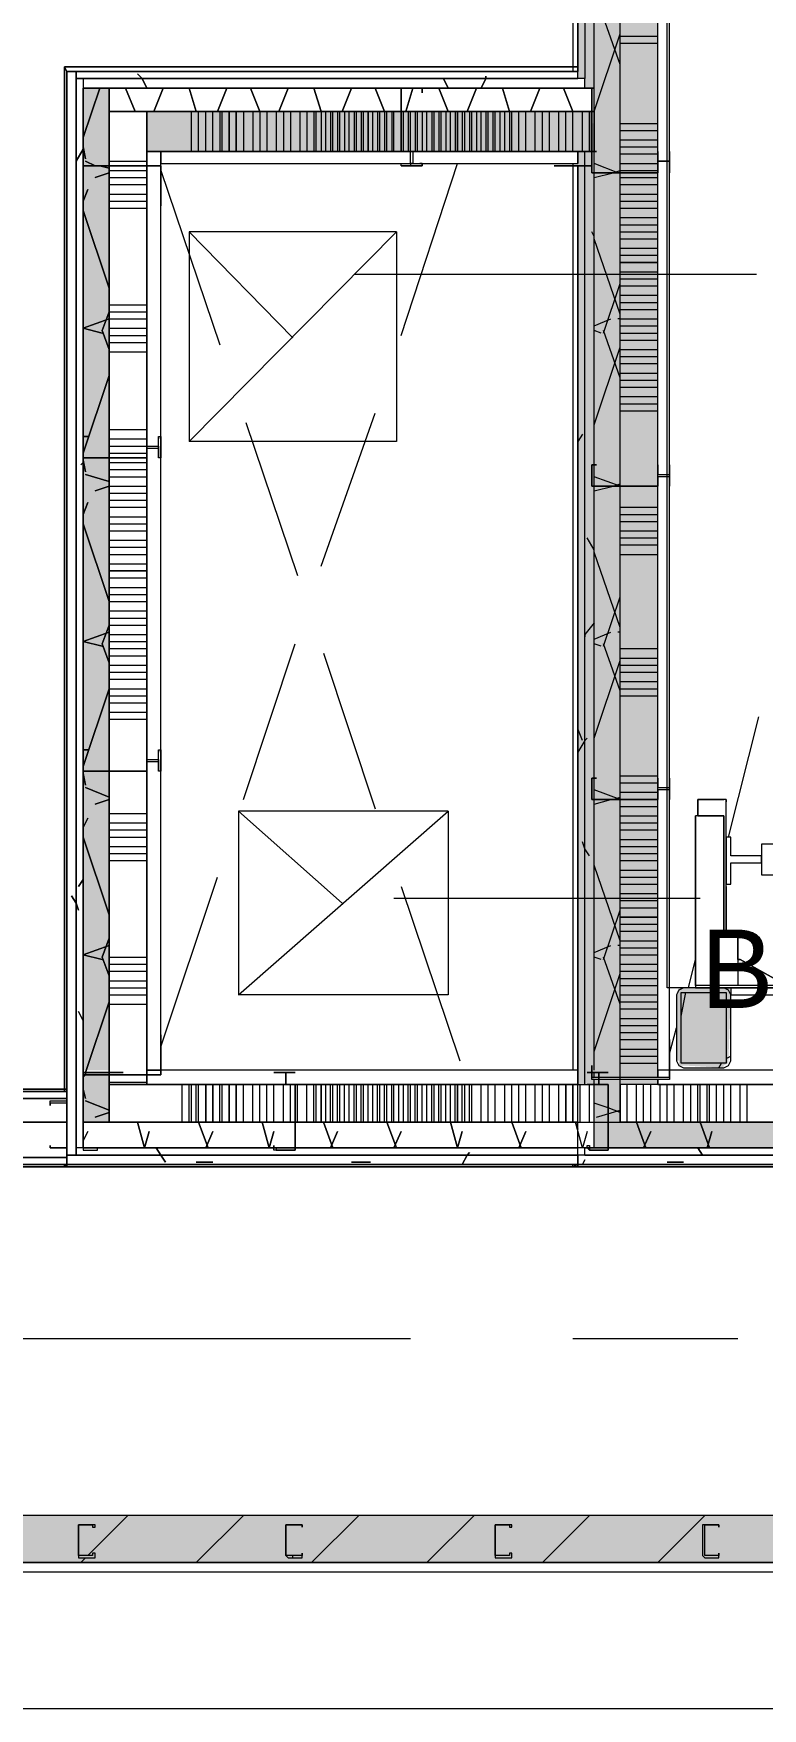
# Model space of a CAD drawing. Header units: metres. Extents: x 29 to 268, y -7 to 151.
# Drawn here: x 56.523 to 57.942, y 24.09 to 27.35 of the extents above; entities that cross this region are included whole.
import ezdxf

# ---------------------------------------------------------------- set-up
doc = ezdxf.new("R2010")
doc.units = ezdxf.units.M
doc.layers.add('HVAC - Ductos', color=5, linetype='Continuous', lineweight=50)
doc.layers.add('PDF2_Geometry', color=7, linetype='Continuous', true_color=0xaaaaaa)
doc.layers.add('PDF2_Solid Fills', color=7, linetype='Continuous', true_color=0xffffff)
doc.layers.add('PDF2_Text', color=7, linetype='Continuous')
doc.styles.add('PDF Helvetica', font='')
doc.styles.get('PDF Helvetica').set_extended_font_data('Helvetica')

msp = doc.modelspace()

# ---------------------------------------------------------------- hatches: boundary and pattern name
at = {"layer": 'PDF2_Solid Fills', "lineweight": 0, "transparency": 33554559}
h = msp.add_hatch(color=256, dxfattribs=at)
h.paths.add_polyline_path([(57.6646, 25.3186), (57.7379, 25.3186), (57.7379, 30.9883), (57.6646, 30.9883)])
h.paths.add_polyline_path([(57.7379, 25.3141), (57.6646, 25.3141), (57.6646, 25.3049), (57.7379, 25.3049)])
h = msp.add_hatch(color=256, dxfattribs=at)
h.paths.add_polyline_path([(57.6141, 29.5216), (57.6645, 29.5216), (57.6645, 30.915), (57.6141, 30.915)])
h.paths.add_polyline_path([(57.6645, 25.3141), (57.6141, 25.3141), (57.6141, 25.2316), (57.6645, 25.2316)])
h.paths.add_polyline_path([(57.6141, 25.3186), (57.6645, 25.3186), (57.6645, 28.9074), (57.6141, 28.9074)])
h.paths.add_polyline_path([(57.6141, 28.912), (57.6645, 28.912), (57.6645, 29.517), (57.6141, 29.517)])
h = msp.add_hatch(color=256, dxfattribs=at)
h.paths.add_polyline_path([(57.5821, 27.262), (57.5958, 27.262), (57.5958, 30.8462), (57.5821, 30.8462)])
h.paths.add_polyline_path([(57.5958, 27.12), (57.5821, 27.12), (57.5821, 25.3049), (57.5958, 25.3049)])
h = msp.add_hatch(color=256, dxfattribs=at)
h.paths.add_polyline_path([(57.6141, 27.2437), (57.6141, 30.8646), (57.5959, 30.8646), (57.5959, 27.2437)])
h.paths.add_polyline_path([(57.6095, 27.12), (57.5959, 27.12), (57.5959, 25.3049), (57.6141, 25.3049), (57.6141, 27.0787), (57.6095, 27.0787)])
h = msp.add_hatch(color=256, dxfattribs=at)
h.paths.add_polyline_path([(56.67, 25.3324), (56.67, 27.2437), (56.6196, 27.2437), (56.6196, 25.3324)])
h.paths.add_polyline_path([(56.67, 25.3278), (56.6196, 25.3278), (56.6196, 25.2316), (56.67, 25.2316)])
for points in [[(57.6095, 27.175), (57.6095, 27.1978), (56.7433, 27.1978), (56.7433, 27.12), (57.6141, 27.12), (57.6141, 27.175)], [(57.7746, 25.3508), (57.7791, 25.3508), (57.7791, 25.3416), (57.7883, 25.3416), (57.8663, 25.337), (57.8663, 25.3416), (57.8754, 25.3462), (57.88, 25.4864), (57.88, 25.4883), (57.8754, 25.4928), (57.7791, 25.4928), (57.7746, 25.4836)], [(56.3171, 24.4662), (56.3171, 24.3745), (59.7867, 24.3745), (59.7867, 24.4662)]]:
    msp.add_hatch(color=256, dxfattribs=at).paths.add_polyline_path(points)
h = msp.add_hatch(color=256, dxfattribs=at)
h.paths.add_polyline_path([(58.8609, 25.1812), (58.8609, 25.2316), (57.6141, 25.2316), (57.6141, 25.1812)])
h.paths.add_polyline_path([(58.8654, 25.1812), (60.1487, 25.1812), (60.1487, 25.2316), (58.8654, 25.2316)])
h = msp.add_hatch(color=256, dxfattribs=at)
h.paths.add_polyline_path([(58.8609, 25.1812), (58.8609, 25.2316), (57.6141, 25.2316), (57.6141, 25.1812)])
h.paths.add_polyline_path([(58.8654, 25.1812), (60.1487, 25.1812), (60.1487, 25.2316), (58.8654, 25.2316)])

# ---------------------------------------------------------------- linework, layer by layer
at = {"layer": 'HVAC - Ductos', "lineweight": 0}
for points in [[(57.1467, 26.8816), (57.9304, 26.8816)], [(57.2245, 25.667), (57.8204, 25.667)], [(55.6708, 24.0903), (61.2671, 24.0903)]]:
    msp.add_lwpolyline(points, dxfattribs=at)
at = {"layer": 'PDF2_Geometry', "lineweight": 0}
for points in [[(60.2313, 33.7475), (60.2313, 33.9125), (60.2313, 33.9308), (56.7525, 33.9308), (56.7525, 33.9125), (56.7525, 33.8667), (56.7525, 33.7613), (56.3171, 33.7613), (56.7525, 33.7613), (56.7525, 33.7475), (56.3171, 33.7475), (56.7525, 33.7475), (56.7525, 33.9125), (56.7525, 33.9308), (56.7525, 33.9125), (56.7525, 33.7475), (56.7525, 31.0158), (56.7525, 30.8462), (56.7525, 30.8325), (56.7525, 33.6054), (56.7525, 30.8325), (56.7433, 30.8233), (57.5729, 30.8233), (57.5729, 27.2758)], [(60.0433, 33.7475), (60.0479, 33.7475), (60.0479, 25.3324), (57.7609, 25.3324), (57.7609, 31.0158), (57.7379, 31.0158), (57.5821, 31.0158), (56.9358, 31.0158), (56.9358, 33.7475)], [(57.5959, 25.1674), (57.6141, 25.1674), (60.0479, 25.1674), (60.1992, 25.1674), (60.2175, 25.1674), (60.2175, 33.7475)], [(60.0479, 33.7475), (60.0479, 25.3324), (57.7609, 25.3324), (57.7379, 25.3324), (57.7379, 25.3186), (57.7379, 25.3324), (57.7379, 30.9883)], [(60.0709, 26.2491), (60.0709, 25.2316), (60.1488, 25.2316), (60.1488, 25.6578), (60.1488, 26.2491), (60.1488, 25.6578), (60.1488, 25.2316), (60.0709, 25.2316), (60.0479, 25.2316), (57.6646, 25.2316), (57.6646, 25.3049), (57.6646, 25.3186), (57.6646, 25.3324), (57.6646, 30.915), (57.6141, 30.915), (57.6095, 30.915), (57.5821, 30.915), (56.835, 30.915), (56.835, 30.9883), (56.835, 31.0112)], [(57.5959, 30.8462), (57.5959, 27.262), (57.5821, 27.262), (56.7708, 27.262), (56.6196, 27.262), (56.6058, 27.262), (56.6058, 25.3324), (56.6058, 25.1812), (56.6058, 25.1674), (57.5821, 25.1674)], [(58.2513, 25.1812), (57.6417, 25.1812), (57.6141, 25.1812), (57.5959, 25.1812), (57.5821, 25.1812), (57.0321, 25.1812), (56.6196, 25.1812), (56.6196, 25.2316), (56.6196, 25.3324), (56.6196, 25.9145), (56.6196, 26.5241), (56.6196, 27.0924), (56.6196, 26.5241), (56.6196, 25.9145), (56.6196, 25.1812), (56.6058, 25.1812), (56.6058, 27.262), (56.6196, 27.262), (56.6196, 27.2437), (56.67, 27.2437), (56.7708, 27.2437), (57.5821, 27.2437), (57.5959, 27.2437), (57.6141, 27.2437), (57.6141, 27.6883)], [(56.5875, 25.3324), (56.5875, 27.2758), (57.5821, 27.2758), (57.5821, 27.285), (56.5829, 27.285), (56.5829, 25.2912), (56.5829, 27.285), (56.5875, 27.2758), (56.5875, 25.3599), (56.5875, 27.2758), (56.5829, 27.285), (57.5821, 27.285), (57.5821, 27.2758), (56.5875, 27.2758), (56.6058, 27.2758), (56.7708, 27.2758), (56.6058, 27.2758)], [(57.5821, 27.2758), (56.5875, 27.2758), (57.5821, 27.2758)], [(56.5875, 27.2758), (56.5875, 25.1491), (56.5875, 27.2758)], [(56.6058, 27.2758), (56.6058, 27.2758)], [(57.5821, 27.2758), (56.7708, 27.2758)], [(56.6196, 27.0924), (56.6196, 26.5241), (56.6196, 25.9145), (56.6196, 25.2316), (56.67, 25.2316), (56.67, 25.3232), (56.67, 25.3278), (56.67, 27.0924), (56.67, 27.2437), (56.6196, 27.2437)], [(56.6425, 27.2437), (56.6425, 27.2437)], [(57.2383, 27.2437), (57.2383, 27.2437)], [(57.2383, 27.2437), (57.2383, 27.2437)], [(57.2383, 27.2345), (57.2383, 27.2345)], [(57.2475, 27.2437), (57.2475, 27.2437)], [(57.2796, 27.2437), (57.2796, 27.2437)], [(57.2796, 27.2437), (57.2796, 27.2437)], [(57.2796, 27.2345), (57.2796, 27.2345)], [(57.6141, 27.1978), (57.6095, 27.1978), (57.5821, 27.1978), (57.2383, 27.1978), (56.7708, 27.1978), (56.7433, 27.1978), (56.67, 27.1978), (56.67, 27.0924), (56.67, 25.3324)], [(57.6141, 25.3324), (57.6141, 25.8595), (57.6141, 26.4691), (57.6141, 27.0787), (57.6141, 27.12), (57.6141, 27.1978), (57.6141, 27.12), (57.6141, 27.1978), (57.6095, 27.1978), (57.2383, 27.1978), (56.7433, 27.1978), (56.7433, 27.12), (56.7433, 27.0924), (56.7433, 25.3324), (56.7433, 25.3232), (56.7433, 25.3049), (57.5821, 25.3049), (57.5821, 25.3324), (57.5821, 27.0924), (57.5821, 25.3599)], [(56.6196, 27.1154), (56.6196, 27.12)], [(57.5959, 25.3049), (57.5959, 25.3324), (57.5959, 27.0924), (57.5959, 27.12), (57.5821, 27.12), (57.2383, 27.12), (56.7708, 27.12), (56.7433, 27.12), (57.2383, 27.12), (57.6095, 27.12), (57.5959, 27.12)], [(57.2383, 27.12), (57.2383, 27.12)], [(57.2383, 27.12), (57.2383, 27.12)], [(57.2429, 27.12), (57.2429, 27.12)], [(57.2796, 27.12), (57.2796, 27.12)], [(57.6187, 27.12), (57.6187, 27.12)], [(57.7379, 27.12), (57.7379, 27.12)], [(57.7609, 27.12), (57.7609, 27.12)], [(57.7609, 27.12), (57.7609, 27.12)], [(56.6929, 27.0924), (56.6929, 27.0924)], [(56.7158, 27.0924), (56.7158, 27.0924)], [(57.5821, 27.0924), (57.5821, 25.3324), (56.7708, 25.3324), (56.7708, 27.0924), (56.7708, 27.097), (57.5821, 27.097)], [(57.2383, 26.7624), (57.3483, 27.097)], [(57.2383, 27.0924), (57.2383, 27.0924)], [(57.2567, 27.097), (57.2567, 27.097)], [(57.275, 27.097), (57.275, 27.097)], [(57.5729, 27.097), (57.5729, 25.3324)], [(57.5821, 27.097), (57.5821, 27.097)], [(57.6004, 27.0924), (57.6004, 27.0924)], [(57.6095, 27.1016), (57.6095, 27.1016)], [(57.6095, 27.1016), (57.6095, 27.1016)], [(57.7379, 27.1062), (57.7379, 27.1062)], [(57.7609, 27.1154), (57.7609, 27.1154)], [(56.7708, 27.0832), (56.8854, 26.7441)], [(57.6095, 27.0787), (57.6095, 27.0787)], [(57.6095, 27.0787), (57.6095, 27.0787)], [(57.7104, 27.0787), (57.7104, 27.0787)], [(57.7379, 27.0787), (57.7379, 27.0787)], [(57.7379, 27.0787), (57.7379, 27.0787)], [(57.7609, 27.0832), (57.7609, 27.0832)], [(57.7609, 27.0787), (57.7609, 27.0787)], [(57.0825, 26.3132), (57.1879, 26.6112)], [(56.6196, 26.5654), (56.6196, 26.5654)], [(56.6196, 26.5654), (56.6196, 26.5654)], [(56.6287, 26.5654), (56.6287, 26.5654)], [(56.7433, 26.5654), (56.7433, 26.5654)], [(56.7663, 26.5654), (56.7663, 26.5654)], [(56.9358, 26.5928), (57.0367, 26.295)], [(56.7663, 26.5608), (56.7663, 26.5608)], [(56.7663, 26.5424), (56.7663, 26.5424)], [(56.6196, 26.5241), (56.6196, 26.5241)], [(56.6196, 26.5241), (56.6196, 26.5241)], [(56.6517, 26.5241), (56.6517, 26.5241)], [(56.7433, 26.5241), (56.7433, 26.5241)], [(56.7433, 26.5241), (56.7433, 26.5241)], [(56.7663, 26.5287), (56.7663, 26.5241), (56.7663, 26.5287)], [(57.6187, 26.5104), (57.6187, 26.5104)], [(57.7379, 26.5104), (57.7379, 26.5104)], [(57.7609, 26.5104), (57.7609, 26.5104)], [(57.7609, 26.5104), (57.7609, 26.5104)], [(57.7609, 26.5058), (57.7609, 26.5058)], [(57.6095, 26.4782), (57.6095, 26.4782)], [(57.6095, 26.4691), (57.6095, 26.4691)], [(57.6095, 26.4691), (57.6095, 26.4691)], [(57.7379, 26.4691), (57.7379, 26.4691)], [(57.7379, 26.4691), (57.7379, 26.4691)], [(57.7609, 26.4874), (57.7609, 26.4874)], [(57.7609, 26.4737), (57.7609, 26.4691), (57.7609, 26.4737)], [(57.7609, 26.4691), (57.7609, 26.4691)], [(56.9313, 25.8595), (57.0321, 26.162)], [(57.0871, 26.1437), (57.1879, 25.8412)], [(57.8754, 25.7862), (57.935, 26.0199)], [(56.6196, 25.9558), (56.6196, 25.9558)], [(56.6196, 25.9558), (56.6196, 25.9558)], [(56.6287, 25.9558), (56.6287, 25.9558)], [(56.7433, 25.9558), (56.7433, 25.9558)], [(56.7663, 25.9558), (56.7663, 25.9558)], [(56.7663, 25.9512), (56.7663, 25.9512)], [(56.6196, 25.9145), (56.6196, 25.9145)], [(56.6196, 25.9145), (56.6196, 25.9145)], [(56.7433, 25.9145), (56.7433, 25.9145)], [(56.7433, 25.9145), (56.7433, 25.9145)], [(56.7663, 25.9328), (56.7663, 25.9328)], [(56.7663, 25.9145), (56.7663, 25.9145)], [(57.6187, 25.9008), (57.6187, 25.9008)], [(57.7379, 25.9008), (57.7379, 25.9008)], [(57.7609, 25.9008), (57.7609, 25.9008)], [(57.7609, 25.9008), (57.7609, 25.9008)], [(57.7609, 25.8962), (57.7609, 25.8962)], [(57.6095, 25.8595), (57.6095, 25.8595)], [(57.6095, 25.8595), (57.6095, 25.8595)], [(57.7379, 25.8595), (57.7379, 25.8595)], [(57.7379, 25.8595), (57.7379, 25.8595)], [(57.7609, 25.8778), (57.7609, 25.8778)], [(57.7609, 25.8595), (57.7609, 25.8595)], [(57.7609, 25.8595), (57.7609, 25.8595)], [(57.8937, 25.5478), (57.8937, 25.5982), (57.8709, 25.5982), (57.8709, 25.8595), (57.8663, 25.8595), (57.8617, 25.8595), (57.8571, 25.8595), (57.8159, 25.8595), (57.8159, 25.8274), (57.8159, 25.8595), (57.8571, 25.8595), (57.8617, 25.8595), (57.8663, 25.8595)], [(57.8709, 25.8595), (57.8709, 25.8549)], [(57.8113, 25.4974), (57.8113, 25.8274), (57.8113, 25.4974), (57.8113, 25.4928)], [(57.8159, 25.8274), (57.8204, 25.8274), (57.825, 25.8274), (57.8663, 25.8274), (57.825, 25.8274), (57.8204, 25.8274), (57.8159, 25.8274), (57.8113, 25.8274)], [(57.8709, 25.6899), (57.8709, 25.5982), (57.8937, 25.5982), (57.8663, 25.5982), (57.8663, 25.8274), (57.8663, 25.5982), (57.8937, 25.5982), (57.8937, 25.5478), (57.8937, 25.5982), (57.8937, 25.4974), (57.8525, 25.4974), (57.8296, 25.4974), (57.825, 25.4974)], [(56.7708, 25.3782), (56.8808, 25.7082)], [(57.2383, 25.6899), (57.3529, 25.3508)], [(57.7975, 25.4928), (57.8113, 25.5478)], [(57.88, 25.4928), (57.88, 25.4791), (58.0541, 25.4791), (58.0541, 25.4928), (58.0083, 25.4928), (58.0083, 25.4974), (57.8113, 25.4974), (57.8113, 25.4928), (58.0083, 25.4928), (58.0083, 25.4974), (57.9809, 25.4974), (57.9809, 25.502), (57.8983, 25.5478), (57.9809, 25.502), (57.9809, 25.4974), (57.9809, 25.502), (57.8983, 25.5478), (57.8937, 25.5478), (57.8983, 25.5478), (57.8937, 25.5478), (57.8983, 25.5478), (57.9809, 25.502), (57.9809, 25.4974), (57.9259, 25.4974)], [(57.8204, 25.4974), (57.8159, 25.4974)], [(57.8296, 25.4974), (57.8296, 25.4974)], [(57.8525, 25.4974), (57.8525, 25.4974)], [(57.7837, 25.4378), (57.7929, 25.4836)], [(56.7708, 25.4012), (56.7708, 25.4012)], [(57.7609, 25.3645), (57.7746, 25.4149)], [(57.7609, 25.392), (57.7609, 25.392)], [(57.8709, 25.3554), (57.88, 25.3599)], [(56.6196, 25.3508), (56.6196, 25.3508)], [(56.67, 25.3278), (56.67, 25.3232), (56.67, 25.3049), (56.67, 25.2316), (57.5821, 25.2316), (57.6141, 25.2316), (57.6141, 25.3049), (57.6141, 25.3141)], [(56.9954, 25.3278), (56.9908, 25.3278), (56.9954, 25.3278)], [(56.9954, 25.3278), (56.9908, 25.3278), (56.9954, 25.3278)], [(57, 25.3278), (57, 25.3278)], [(57.0137, 25.3278), (57.0137, 25.3278)], [(57.0137, 25.3278), (57.0137, 25.3278)], [(57.0321, 25.3278), (57.0321, 25.3278)], [(57.0321, 25.3278), (57.0321, 25.3278)], [(57.5821, 25.3324), (57.5821, 25.3049), (57.5959, 25.3049), (57.6141, 25.3049)], [(57.5821, 25.3324), (57.5821, 25.3324)], [(57.605, 25.3278), (57.6004, 25.3278), (57.605, 25.3278)], [(57.605, 25.3278), (57.605, 25.3278)], [(57.6095, 25.3416), (57.6095, 25.3416)], [(57.6095, 25.3278), (57.6095, 25.3278)], [(57.6141, 25.3186), (57.6141, 25.3278)], [(57.6233, 25.3278), (57.6233, 25.3278)], [(57.6233, 25.3278), (57.6233, 25.3278)], [(57.6417, 25.3278), (57.6417, 25.3278)], [(57.6417, 25.3278), (57.6417, 25.3278)], [(57.8571, 25.337), (57.8617, 25.3462)], [(56.3171, 25.2958), (56.5875, 25.2958), (56.3171, 25.2958)], [(56.9908, 25.3049), (56.9908, 25.3049)], [(57.0321, 25.3049), (57.0321, 25.3049)], [(57.0321, 25.3049), (57.0321, 25.3049)], [(57.6004, 25.3049), (57.6004, 25.3049)], [(57.6417, 25.3049), (57.6417, 25.3049)], [(57.6417, 25.3049), (57.6417, 25.3049)], [(56.3171, 25.2912), (56.5875, 25.2912), (56.3171, 25.2912)], [(56.3171, 25.2912), (56.5875, 25.2912), (56.5875, 25.1491), (56.3171, 25.1491), (56.5875, 25.1491), (56.5875, 25.1445), (56.3171, 25.1445), (56.3171, 25.1491), (56.5875, 25.1491)], [(56.5875, 25.2912), (56.3171, 25.2912), (56.5875, 25.2912)], [(56.5875, 25.1674), (56.5875, 25.1628), (56.5875, 25.2316), (56.5875, 25.2774), (56.3171, 25.2774), (56.5875, 25.2774), (56.5875, 25.2912), (56.3171, 25.2912)], [(56.5554, 25.2637), (56.5554, 25.2637)], [(56.5875, 25.2682), (56.5875, 25.2682)], [(56.3217, 25.2316), (56.5875, 25.2316), (56.3217, 25.2316)], [(58.2513, 25.1812), (57.6417, 25.1812), (57.6141, 25.1812), (57.6141, 25.2316), (60.0479, 25.2316)], [(56.5554, 25.1858), (56.5554, 25.1858)], [(56.5875, 25.1812), (56.5875, 25.1812)], [(56.5875, 25.1812), (56.5875, 25.1812)], [(56.5875, 25.1491), (56.5875, 25.1674), (56.5875, 25.1491), (57.5821, 25.1491), (59.6355, 25.1491), (57.5821, 25.1491), (57.5959, 25.1491), (57.6141, 25.1491), (60.0479, 25.1491), (60.2175, 25.1491)], [(56.5875, 25.1674), (56.5875, 25.1674)], [(56.9908, 25.1858), (56.9908, 25.1858)], [(57.5821, 25.1674), (57.5821, 25.1674)], [(60.1992, 25.1674), (57.5959, 25.1674), (57.5959, 25.1812), (57.6417, 25.1812), (58.2513, 25.1812)], [(56.3171, 25.1628), (56.5875, 25.1628), (56.5875, 25.1491), (56.5875, 25.1628), (56.3171, 25.1628)], [(56.3171, 25.1445), (56.5875, 25.1445), (56.5875, 25.1491), (56.3171, 25.1491)], [(56.3171, 25.1491), (56.5875, 25.1491), (56.3171, 25.1491)], [(56.5875, 25.1491), (57.5821, 25.1491), (56.5875, 25.1491)], [(56.5875, 25.1491), (56.5875, 25.1491)], [(57.5821, 25.1491), (57.5821, 25.1445), (57.5821, 25.1491), (57.5729, 25.1445), (57.5729, 25.1491)], [(57.5821, 25.1491), (57.5821, 25.1491)], [(57.2567, 24.8099), (55.9871, 24.8099)], [(57.8937, 24.8099), (57.5729, 24.8099)]]:
    msp.add_lwpolyline(points, dxfattribs=at)
for points in [[(56.7525, 30.8325), (57.5821, 30.8325), (57.5821, 27.2758), (56.7708, 27.2758), (56.5875, 27.2758), (56.5875, 25.3324), (56.5875, 25.1491), (57.5821, 25.1491), (60.0479, 25.1491), (60.2313, 25.1491), (60.2313, 33.7475), (60.2313, 33.9308), (56.7525, 33.9308), (56.7525, 33.7475), (56.7525, 31.0158)], [(57.5729, 30.8233), (57.5821, 30.8325), (57.5821, 27.2758), (57.5821, 30.8325), (56.7525, 30.8325), (57.5821, 30.8325), (56.7525, 30.8325), (56.7433, 30.8233), (56.7433, 33.7475), (56.7433, 30.8233)], [(59.9471, 28.1924), (59.9471, 25.4928), (57.7563, 25.4928), (57.7563, 28.1924), (59.9471, 28.1924), (59.9471, 25.4928), (57.7563, 25.4928), (57.7563, 28.1924)], [(56.6058, 25.1674), (56.6058, 27.2758), (56.5875, 27.2758), (56.5875, 25.1674)], [(56.6058, 27.262), (57.5821, 27.262), (57.5821, 27.2758), (56.6058, 27.2758)], [(57.5959, 27.262), (56.6196, 27.262), (56.6196, 27.2437), (57.5959, 27.2437)], [(56.6196, 27.0924), (56.6929, 27.0924), (56.6196, 27.0924), (56.6196, 27.065), (56.6196, 27.0924), (56.7708, 27.0924), (56.7708, 27.0145), (56.7708, 27.0924), (56.6196, 27.0924), (56.6196, 27.2437)], [(56.6425, 27.2437), (56.6196, 27.2437)], [(57.6141, 27.2437), (56.67, 27.2437), (56.67, 27.1978), (57.2383, 27.1978), (57.6095, 27.1978), (57.6141, 27.1978)], [(57.2613, 27.12), (57.2613, 27.097), (57.2567, 27.097), (57.2567, 27.0924), (57.2383, 27.0924), (57.2796, 27.0924), (57.2796, 27.097), (57.275, 27.097), (57.2796, 27.097), (57.2796, 27.0924), (57.2383, 27.0924), (57.2383, 27.097), (57.2567, 27.097), (57.2567, 27.12), (57.2383, 27.12), (57.2383, 27.2437), (57.2796, 27.2437), (57.2796, 27.2345), (57.2796, 27.2437), (57.2383, 27.2437), (57.2383, 27.12), (57.2796, 27.12)], [(57.6095, 27.2437), (57.5867, 27.2437), (57.6095, 27.2437), (57.6095, 27.0924), (57.5363, 27.0924), (57.6095, 27.0924)], [(56.7433, 25.3049), (56.7433, 25.3232), (56.7433, 27.0924), (56.7433, 27.1978), (56.67, 27.1978), (56.67, 27.0924), (56.67, 25.3278), (56.67, 25.3232), (56.67, 25.3049)], [(56.7433, 25.3324), (56.7708, 25.3324), (56.7708, 27.0924), (56.7708, 27.12), (56.7433, 27.12), (56.7433, 27.0924)], [(56.7708, 27.12), (56.7708, 27.097), (57.5821, 27.097), (57.5821, 27.12), (57.2383, 27.12)], [(57.5821, 27.097), (57.5821, 27.12)], [(57.7379, 27.1016), (57.7609, 27.1016), (57.7609, 27.097), (57.7609, 27.0832), (57.7609, 27.12), (57.7609, 27.1154), (57.7609, 27.12), (57.7609, 27.0787), (57.7609, 27.097), (57.7609, 27.1016), (57.7379, 27.1016), (57.7379, 27.0787), (57.6095, 27.0787), (57.6095, 27.12), (57.6141, 27.12), (57.6187, 27.12), (57.6141, 27.12), (57.6095, 27.12), (57.6095, 27.0787), (57.7379, 27.0787), (57.7379, 27.12)], [(56.7433, 26.547), (56.7663, 26.547), (56.7663, 26.5424), (56.7663, 26.5287), (56.7663, 26.5654), (56.7663, 26.5608), (56.7663, 26.5654), (56.7708, 26.5654), (56.7708, 26.5241), (56.7663, 26.5241), (56.7663, 26.5424), (56.7433, 26.5424), (56.7433, 26.5241), (56.6196, 26.5241), (56.6196, 26.5654), (56.6287, 26.5654), (56.6196, 26.5654), (56.6196, 26.5241), (56.7433, 26.5241), (56.7433, 26.5654)], [(57.7379, 26.492), (57.7609, 26.492), (57.7609, 26.4874), (57.7609, 26.4737), (57.7609, 26.5104), (57.7609, 26.5058), (57.7609, 26.5104), (57.7609, 26.4691), (57.7609, 26.4874), (57.7379, 26.4874), (57.7379, 26.4691), (57.6095, 26.4691), (57.6095, 26.5104), (57.6141, 26.5104), (57.6187, 26.5104), (57.6141, 26.5104), (57.6095, 26.5104), (57.6095, 26.4691), (57.7379, 26.4691), (57.7379, 26.5104)], [(60.0479, 25.3049), (60.0479, 25.3278), (60.0479, 25.3049), (60.0709, 25.3049), (60.0709, 26.2491), (60.0709, 25.3049), (60.0479, 25.3049), (57.7379, 25.3049), (57.7379, 25.3141), (57.7379, 25.3049)], [(56.7433, 25.9374), (56.7663, 25.9374), (56.7663, 25.9328), (56.7663, 25.9145), (56.7663, 25.9558), (56.7663, 25.9512), (56.7663, 25.9558), (56.7708, 25.9558), (56.7708, 25.9145), (56.7663, 25.9145), (56.7663, 25.9328), (56.7433, 25.9328), (56.7433, 25.9145), (56.6196, 25.9145), (56.6196, 25.9558), (56.6287, 25.9558), (56.6196, 25.9558), (56.6196, 25.9145), (56.7433, 25.9145), (56.7433, 25.9558)], [(57.7379, 25.8824), (57.7609, 25.8824), (57.7609, 25.8778), (57.7609, 25.8595), (57.7609, 25.9008), (57.7609, 25.8962), (57.7609, 25.9008), (57.7609, 25.8595), (57.7609, 25.8778), (57.7379, 25.8778), (57.7379, 25.8595), (57.6095, 25.8595), (57.6095, 25.9008), (57.6141, 25.9008), (57.6187, 25.9008), (57.6141, 25.9008), (57.6095, 25.9008), (57.6095, 25.8595), (57.7379, 25.8595), (57.7379, 25.9008)], [(57.8709, 25.8549), (57.8709, 25.8595)], [(58.7187, 25.7724), (58.7187, 25.8412), (58.0083, 25.8412), (58.0083, 25.7724), (57.9396, 25.7724), (57.9396, 25.7128), (58.0083, 25.7128), (58.0083, 25.6441), (58.7187, 25.6441), (58.7187, 25.7128), (58.7875, 25.7128), (58.7875, 25.7724)], [(57.9396, 25.7495), (57.88, 25.7495), (57.88, 25.7862), (57.8709, 25.7862), (57.8709, 25.6945), (57.88, 25.6945), (57.88, 25.7358), (57.9396, 25.7358)], [(57.8709, 25.5982), (57.8709, 25.6899)], [(57.88, 25.4791), (57.8754, 25.4882), (57.8663, 25.4928), (57.7883, 25.4928), (57.7791, 25.4882), (57.7746, 25.4791), (57.7746, 25.3508), (57.7791, 25.3416), (57.7883, 25.337), (57.8663, 25.337), (57.8754, 25.3416), (57.88, 25.3508)], [(58.0541, 25.4791), (58.0541, 25.4928), (57.88, 25.4928), (57.88, 25.4791)], [(57.7883, 25.4836), (57.8663, 25.4836), (57.8709, 25.4836), (57.8709, 25.4791), (57.8709, 25.3508), (57.8709, 25.3462), (57.8663, 25.3462), (57.7883, 25.3462), (57.7837, 25.3462), (57.7837, 25.3508), (57.7837, 25.4791), (57.7837, 25.4836)], [(56.7708, 25.3232), (56.7708, 25.4012), (56.7708, 25.3232), (56.6196, 25.3232)], [(57.6095, 25.3416), (57.6095, 25.3186), (57.7609, 25.3186), (57.7609, 25.392), (57.7609, 25.3141), (57.6095, 25.3141)], [(56.5829, 25.1445), (56.5829, 25.1491), (56.5829, 25.1445), (57.5821, 25.1445), (59.6721, 25.1445), (57.5821, 25.1445), (56.5829, 25.1445), (56.5875, 25.1491), (57.5821, 25.1491), (56.5875, 25.1491), (56.5875, 25.1674), (56.5875, 25.3324), (56.5875, 25.1674), (56.5875, 25.1491)], [(56.6196, 25.3508), (56.6196, 25.3232)], [(56.6196, 25.1766), (56.6471, 25.1766), (56.6471, 25.1812), (56.6196, 25.1812), (56.6196, 25.3278), (56.6975, 25.3278), (56.6196, 25.3278)], [(57.5821, 25.3324), (56.7708, 25.3324), (56.7433, 25.3324), (56.7433, 25.3232), (56.7433, 25.3049), (57.5821, 25.3049)], [(57.0137, 25.3049), (57.0137, 25.3278), (57.0321, 25.3278), (56.9954, 25.3278), (57, 25.3278), (56.9954, 25.3278), (57.0321, 25.3278), (57.0137, 25.3278), (57.0137, 25.3049), (57.0321, 25.3049), (57.0321, 25.1812), (57.0321, 25.1766), (56.9954, 25.1766), (56.9908, 25.1766), (56.9908, 25.1812), (56.9908, 25.1858), (56.9908, 25.1812), (56.9954, 25.1812), (56.9954, 25.1766), (57.0321, 25.1766), (57.0321, 25.1812), (57.0321, 25.3049), (56.9908, 25.3049)], [(57.6233, 25.3049), (57.6233, 25.3278), (57.6417, 25.3278), (57.605, 25.3278), (57.6095, 25.3278), (57.605, 25.3278), (57.6417, 25.3278), (57.6233, 25.3278), (57.6233, 25.3049), (57.6417, 25.3049), (57.6417, 25.1812), (57.6417, 25.1766), (57.605, 25.1766), (57.6004, 25.1812), (57.6004, 25.1858), (57.605, 25.1858), (57.605, 25.1812), (57.605, 25.1766), (57.6417, 25.1766), (57.6417, 25.1812), (57.6417, 25.3049), (57.6004, 25.3049)], [(57.5821, 25.3049), (56.67, 25.3049), (56.67, 25.2316), (57.5821, 25.2316)], [(57.6646, 25.2316), (60.0479, 25.2316), (60.0709, 25.2316), (60.0709, 25.3049), (60.0479, 25.3049), (57.6646, 25.3049)], [(56.5875, 25.2728), (56.5875, 25.2682), (56.5875, 25.1812), (56.5554, 25.1812), (56.5554, 25.1858), (56.5554, 25.1812), (56.5875, 25.1812), (56.5875, 25.2682), (56.5554, 25.2682), (56.5554, 25.2637), (56.5554, 25.2728)], [(56.6196, 25.1812), (57.0321, 25.1812), (57.5821, 25.1812), (57.5821, 25.2316), (56.6196, 25.2316)], [(57.5821, 25.1674), (56.5875, 25.1674), (56.5875, 25.1491), (57.5821, 25.1491)], [(56.6058, 25.1674), (57.5821, 25.1674), (57.5821, 25.1812), (57.0321, 25.1812), (56.6196, 25.1812), (56.6058, 25.1812)], [(57.5821, 25.1491), (60.2175, 25.1491), (60.2175, 25.1674), (57.5821, 25.1674), (57.5821, 25.1491), (60.2313, 25.1491)], [(56.3171, 24.3562), (59.7867, 24.3562), (59.7867, 24.4662), (56.3171, 24.4662)], [(56.6425, 24.4478), (56.6104, 24.4478), (56.6104, 24.3882), (56.6104, 24.3836), (56.6425, 24.3836), (56.6425, 24.3928), (56.6379, 24.3928), (56.6379, 24.3882), (56.6104, 24.3882), (56.6104, 24.4478), (56.6379, 24.4478), (56.6379, 24.4432), (56.6425, 24.4432)], [(57.0458, 24.4478), (57.0183, 24.4478), (57.0137, 24.4478), (57.0137, 24.3882), (57.0183, 24.3836), (57.0458, 24.3836), (57.0458, 24.3928), (57.0458, 24.3882), (57.0183, 24.3882), (57.0137, 24.3882), (57.0137, 24.4478), (57.0183, 24.4478), (57.0458, 24.4478), (57.0458, 24.4432)], [(57.4537, 24.4478), (57.4217, 24.4478), (57.4217, 24.3882), (57.4217, 24.3836), (57.4537, 24.3836), (57.4537, 24.3928), (57.4492, 24.3928), (57.4492, 24.3882), (57.4217, 24.3882), (57.4217, 24.4478), (57.4492, 24.4478), (57.4492, 24.4432), (57.4537, 24.4432)], [(57.8571, 24.4478), (57.8296, 24.4478), (57.825, 24.4478), (57.825, 24.3882), (57.8296, 24.3836), (57.8571, 24.3836), (57.8571, 24.3928), (57.8571, 24.3882), (57.8296, 24.3882), (57.8296, 24.4478), (57.8571, 24.4478), (57.8571, 24.4432)], [(56.3171, 24.3745), (59.7867, 24.3745)]]:
    msp.add_lwpolyline(points, close=True, dxfattribs=at)
at = {"layer": 'PDF2_Geometry', "color": 254, "lineweight": 0, "true_color": 0xdddddd}
for points in [[(57.6646, 27.2895), (57.6325, 27.3812), (57.6646, 27.4728)], [(57.6141, 27.1978), (57.6095, 27.1978), (57.6141, 27.1978), (57.6646, 27.3491)], [(56.6471, 27.0924), (56.6471, 27.0924)], [(56.6471, 27.0924), (56.6471, 27.0924)], [(57.66, 27.0787), (57.6141, 27.097)], [(57.6141, 27.0696), (57.6509, 27.0787), (57.6646, 27.0832)], [(57.6646, 26.8037), (57.6141, 26.9504)], [(57.6325, 26.767), (57.6646, 26.8632)], [(57.6141, 26.7808), (57.6463, 26.7945)], [(57.6646, 26.7945), (57.66, 26.7945)], [(57.6279, 26.767), (57.6141, 26.7716)], [(57.6646, 26.6799), (57.6325, 26.7716)], [(57.6141, 26.5882), (57.6646, 26.7395)], [(57.6646, 26.4691), (57.6141, 26.4874)], [(57.6141, 26.46), (57.6509, 26.4691), (57.6646, 26.4737)], [(57.6646, 26.1941), (57.6141, 26.3408)], [(57.6325, 26.1574), (57.6646, 26.2537)], [(57.6141, 26.1712), (57.6463, 26.185)], [(57.6646, 26.185), (57.66, 26.185)], [(57.6279, 26.1574), (57.6141, 26.162)], [(57.6646, 26.0704), (57.6325, 26.162)], [(57.6141, 25.9786), (57.6646, 26.1299)], [(57.6646, 25.8595), (57.6141, 25.8778)], [(57.6141, 25.8504), (57.6463, 25.8595)], [(57.6509, 25.8595), (57.6646, 25.8641)], [(57.6646, 25.5845), (57.6141, 25.7312)], [(57.6325, 25.5478), (57.6646, 25.6441)], [(57.6141, 25.5616), (57.6463, 25.5754)], [(57.6646, 25.5754), (57.66, 25.5754)], [(57.6279, 25.5478), (57.6141, 25.5524)], [(57.6646, 25.4608), (57.6325, 25.5524)], [(57.6141, 25.3691), (57.6646, 25.5204)], [(57.6646, 25.2499), (57.6417, 25.2591), (57.6141, 25.2682)], [(57.6004, 25.2132), (57.5913, 25.1812), (57.5775, 25.2316), (57.5821, 25.2178)], [(57.6187, 25.2408), (57.6646, 25.2545)]]:
    msp.add_lwpolyline(points, dxfattribs=at)
at = {"layer": 'PDF2_Geometry', "color": 254, "lineweight": 0, "true_color": 0xeaeaea}
for points in [[(57.6646, 27.3446), (57.7379, 27.3446)], [(57.6646, 27.3308), (57.7379, 27.3308)], [(57.3208, 27.262), (57.3208, 27.262)], [(57.3208, 27.262), (57.3208, 27.262)], [(56.8304, 27.12), (56.8304, 27.1978)], [(56.8441, 27.12), (56.8441, 27.1978)], [(56.8579, 27.12), (56.8579, 27.1978)], [(56.8717, 27.12), (56.8717, 27.1978)], [(56.8854, 27.1978), (56.8854, 27.12)], [(56.89, 27.12), (56.89, 27.1978)], [(56.9313, 27.1978), (56.9313, 27.12)], [(56.9495, 27.1978), (56.9495, 27.12)], [(56.9633, 27.1978), (56.9633, 27.12)], [(56.9771, 27.1978), (56.9771, 27.12)], [(56.9954, 27.1978), (56.9954, 27.12)], [(57.0091, 27.1978), (57.0091, 27.12)], [(57.0229, 27.1978), (57.0229, 27.12)], [(57.0413, 27.1978), (57.0413, 27.12)], [(57.055, 27.1978), (57.055, 27.12)], [(57.0687, 27.1978), (57.0687, 27.12)], [(57.0733, 27.12), (57.0733, 27.1978)], [(57.0825, 27.1978), (57.0825, 27.12)], [(57.0917, 27.12), (57.0917, 27.1978)], [(57.1008, 27.1978), (57.1008, 27.12)], [(57.1054, 27.12), (57.1054, 27.1978)], [(57.1145, 27.1978), (57.1145, 27.12)], [(57.1191, 27.12), (57.1191, 27.1978)], [(57.1283, 27.1978), (57.1283, 27.12)], [(57.1375, 27.12), (57.1375, 27.1978)], [(57.1467, 27.1978), (57.1467, 27.12)], [(57.1513, 27.12), (57.1513, 27.1978)], [(57.1604, 27.1978), (57.1604, 27.12)], [(57.165, 27.12), (57.165, 27.1978)], [(57.1833, 27.12), (57.1833, 27.1978)], [(57.1925, 27.1978), (57.1925, 27.12)], [(57.1971, 27.12), (57.1971, 27.1978)], [(57.2063, 27.1978), (57.2063, 27.12)], [(57.2108, 27.12), (57.2108, 27.1978)], [(57.22, 27.1978), (57.22, 27.12)], [(57.2245, 27.12), (57.2245, 27.1978)], [(57.2383, 27.1978), (57.2383, 27.12)], [(57.2429, 27.12), (57.2429, 27.1978)], [(57.2521, 27.1978), (57.2521, 27.12)], [(57.2567, 27.12), (57.2567, 27.1978)], [(57.2658, 27.1978), (57.2658, 27.12)], [(57.2704, 27.12), (57.2704, 27.1978)], [(57.2796, 27.1978), (57.2796, 27.12)], [(57.2887, 27.12), (57.2887, 27.1978)], [(57.2979, 27.1978), (57.2979, 27.12)], [(57.3025, 27.12), (57.3025, 27.1978)], [(57.3117, 27.1978), (57.3117, 27.12)], [(57.3163, 27.12), (57.3163, 27.1978)], [(57.3254, 27.1978), (57.3254, 27.12)], [(57.3345, 27.12), (57.3345, 27.1978)], [(57.3437, 27.1978), (57.3437, 27.12)], [(57.3575, 27.1978), (57.3575, 27.12)], [(57.3621, 27.12), (57.3621, 27.1978)], [(57.3713, 27.1978), (57.3713, 27.12)], [(57.3758, 27.12), (57.3758, 27.1978)], [(57.385, 27.1978), (57.385, 27.12)], [(57.3941, 27.12), (57.3941, 27.1978)], [(57.4033, 27.1978), (57.4033, 27.12)], [(57.4079, 27.12), (57.4079, 27.1978)], [(57.4171, 27.1978), (57.4171, 27.12)], [(57.4217, 27.12), (57.4217, 27.1978)], [(57.4308, 27.1978), (57.4308, 27.12)], [(57.44, 27.12), (57.44, 27.1978)], [(57.4492, 27.1978), (57.4492, 27.12)], [(57.4537, 27.12), (57.4537, 27.1978)], [(57.4675, 27.12), (57.4675, 27.1978)], [(57.4813, 27.12), (57.4813, 27.1978)], [(57.4995, 27.12), (57.4995, 27.1978)], [(57.5133, 27.12), (57.5133, 27.1978)], [(57.5271, 27.12), (57.5271, 27.1978)], [(57.5454, 27.12), (57.5454, 27.1978)], [(57.5591, 27.12), (57.5591, 27.1978)], [(57.5729, 27.12), (57.5729, 27.1978)], [(57.5913, 27.12), (57.5913, 27.1978)], [(57.6646, 27.175), (57.7379, 27.175)], [(57.6646, 27.1612), (57.7379, 27.1612)], [(57.6646, 27.1428), (57.7379, 27.1428)], [(57.6646, 27.1291), (57.7379, 27.1291)], [(56.67, 27.1016), (56.7433, 27.1016)], [(57.6646, 27.1154), (57.7379, 27.1154)], [(57.6646, 27.097), (57.7379, 27.097)], [(56.67, 27.0832), (56.7433, 27.0832)], [(56.67, 27.0696), (56.7433, 27.0696)], [(56.67, 27.0558), (56.7433, 27.0558)], [(57.5821, 27.0832), (57.5821, 27.0832)], [(57.6646, 27.0832), (57.7379, 27.0832)], [(57.6646, 27.0696), (57.7379, 27.0696)], [(57.6646, 27.0558), (57.7379, 27.0558)], [(56.67, 27.0374), (56.7433, 27.0374)], [(56.67, 27.0237), (56.7433, 27.0237)], [(57.6646, 27.0374), (57.7379, 27.0374)], [(57.6646, 27.0237), (57.7379, 27.0237)], [(56.67, 27.01), (56.7433, 27.01)], [(57.6646, 27.01), (57.7379, 27.01)], [(57.6646, 26.9916), (57.7379, 26.9916)], [(57.6141, 26.9549), (57.6095, 26.9641)], [(57.6646, 26.9778), (57.7379, 26.9778)], [(57.6646, 26.9641), (57.7379, 26.9641)], [(57.6646, 26.9504), (57.7379, 26.9504)], [(57.6646, 26.932), (57.7379, 26.932)], [(57.6646, 26.9182), (57.7379, 26.9182)], [(57.6646, 26.8862), (57.7379, 26.8862)], [(57.6646, 26.8724), (57.7379, 26.8724)], [(57.6646, 26.8587), (57.7379, 26.8587)], [(57.6646, 26.8404), (57.7379, 26.8404)], [(57.6646, 26.8266), (57.7379, 26.8266)], [(56.67, 26.822), (56.7433, 26.822)], [(56.67, 26.8082), (56.7433, 26.8082)], [(56.67, 26.7945), (56.7433, 26.7945)], [(57.6646, 26.8128), (57.7379, 26.8128)], [(57.6646, 26.7945), (57.7379, 26.7945)], [(56.67, 26.7762), (56.7433, 26.7762)], [(56.67, 26.7624), (56.7433, 26.7624)], [(57.5821, 26.7762), (57.5821, 26.7762)], [(57.6646, 26.7808), (57.7379, 26.7808)], [(57.6646, 26.767), (57.7379, 26.767)], [(56.67, 26.7487), (56.7433, 26.7487)], [(56.67, 26.7304), (56.7433, 26.7304)], [(57.6646, 26.7532), (57.7379, 26.7532)], [(57.6646, 26.735), (57.7379, 26.735)], [(57.6646, 26.7212), (57.7379, 26.7212)], [(57.6646, 26.7074), (57.7379, 26.7074)], [(57.6646, 26.6891), (57.7379, 26.6891)], [(57.6646, 26.6754), (57.7379, 26.6754)], [(57.6646, 26.6616), (57.7379, 26.6616)], [(57.6646, 26.6432), (57.7379, 26.6432)], [(57.6646, 26.6295), (57.7379, 26.6295)], [(57.6646, 26.6158), (57.7379, 26.6158)], [(56.67, 26.5791), (56.7433, 26.5791)], [(57.5913, 26.57), (57.5821, 26.5562)], [(56.67, 26.5608), (56.7433, 26.5608)], [(56.67, 26.547), (56.7433, 26.547)], [(56.67, 26.5332), (56.7433, 26.5332)], [(56.67, 26.515), (56.7433, 26.515)], [(56.67, 26.5012), (56.7433, 26.5012)], [(56.67, 26.4874), (56.7433, 26.4874)], [(56.67, 26.4691), (56.7433, 26.4691)], [(56.67, 26.4554), (56.7433, 26.4554)], [(56.67, 26.4416), (56.7433, 26.4416)], [(56.67, 26.4278), (56.7433, 26.4278)], [(56.67, 26.4095), (56.7433, 26.4095)], [(57.6646, 26.4278), (57.7379, 26.4278)], [(57.6646, 26.4141), (57.7379, 26.4141)], [(56.67, 26.3958), (56.7433, 26.3958)], [(56.67, 26.382), (56.7433, 26.382)], [(57.5821, 26.3728), (57.5821, 26.3728)], [(57.6646, 26.4004), (57.7379, 26.4004)], [(57.6646, 26.382), (57.7379, 26.382)], [(56.67, 26.3637), (56.7433, 26.3637)], [(56.67, 26.35), (56.7433, 26.35)], [(57.6141, 26.3454), (57.6004, 26.3682)], [(57.6646, 26.3682), (57.7379, 26.3682)], [(57.6646, 26.3545), (57.7379, 26.3545)], [(56.67, 26.3362), (56.7433, 26.3362)], [(56.67, 26.3178), (56.7433, 26.3178)], [(57.6646, 26.3362), (57.7379, 26.3362)], [(56.67, 26.2904), (56.7433, 26.2904)], [(56.67, 26.272), (56.7433, 26.272)], [(56.67, 26.2582), (56.7433, 26.2582)], [(56.67, 26.2445), (56.7433, 26.2445)], [(56.67, 26.2262), (56.7433, 26.2262)], [(56.67, 26.2124), (56.7433, 26.2124)], [(56.67, 26.1987), (56.7433, 26.1987)], [(56.67, 26.1804), (56.7433, 26.1804)], [(57.6141, 26.2032), (57.5959, 26.1804), (57.5959, 26.1758)], [(56.67, 26.1666), (56.7433, 26.1666)], [(56.67, 26.1528), (56.7433, 26.1528)], [(57.6646, 26.1528), (57.7379, 26.1528)], [(56.67, 26.1391), (56.7433, 26.1391)], [(56.67, 26.1208), (56.7433, 26.1208)], [(57.6646, 26.1345), (57.7379, 26.1345)], [(57.6646, 26.1208), (57.7379, 26.1208)], [(56.67, 26.107), (56.7433, 26.107)], [(56.67, 26.0932), (56.7433, 26.0932)], [(57.6646, 26.107), (57.7379, 26.107)], [(57.6646, 26.0887), (57.7379, 26.0887)], [(56.67, 26.0749), (56.7433, 26.0749)], [(56.67, 26.0612), (56.7433, 26.0612)], [(56.67, 26.0474), (56.7433, 26.0474)], [(57.6646, 26.0749), (57.7379, 26.0749)], [(57.6646, 26.0612), (57.7379, 26.0612)], [(56.67, 26.0291), (56.7433, 26.0291)], [(56.67, 26.0154), (56.7433, 26.0154)], [(57.5913, 25.9741), (57.5821, 25.997)], [(57.6004, 25.9786), (57.5959, 25.9741), (57.5821, 25.9512)], [(57.5821, 25.9649), (57.5821, 25.9649)], [(57.6646, 25.9054), (57.7379, 25.9054)], [(57.6646, 25.8916), (57.7379, 25.8916)], [(57.6646, 25.8732), (57.7379, 25.8732)], [(56.67, 25.832), (56.7433, 25.832)], [(57.6646, 25.8458), (57.7379, 25.8458)], [(57.6646, 25.8274), (57.7379, 25.8274)], [(56.67, 25.8137), (56.7433, 25.8137)], [(56.67, 25.7999), (56.7433, 25.7999)], [(56.67, 25.7862), (56.7433, 25.7862)], [(57.6646, 25.8137), (57.7379, 25.8137)], [(57.6646, 25.7999), (57.7379, 25.7999)], [(56.67, 25.7678), (56.7433, 25.7678)], [(56.67, 25.7541), (56.7433, 25.7541)], [(57.605, 25.7495), (57.5959, 25.7632), (57.5913, 25.777)], [(57.6646, 25.7816), (57.7379, 25.7816)], [(57.6646, 25.7678), (57.7379, 25.7678)], [(57.6646, 25.7541), (57.7379, 25.7541)], [(56.67, 25.7404), (56.7433, 25.7404)], [(57.6646, 25.7404), (57.7379, 25.7404)], [(57.6646, 25.722), (57.7379, 25.722)], [(57.6646, 25.7082), (57.7379, 25.7082)], [(57.6646, 25.6945), (57.7379, 25.6945)], [(57.5821, 25.6578), (57.5821, 25.6578)], [(57.6646, 25.6762), (57.7379, 25.6762)], [(57.6646, 25.6624), (57.7379, 25.6624)], [(57.6646, 25.6486), (57.7379, 25.6486)], [(57.6646, 25.6166), (57.7379, 25.6166)], [(57.6646, 25.6028), (57.7379, 25.6028)], [(57.6646, 25.5845), (57.7379, 25.5845)], [(57.6646, 25.5708), (57.7379, 25.5708)], [(57.6646, 25.557), (57.7379, 25.557)], [(56.67, 25.5524), (56.7433, 25.5524)], [(56.67, 25.5387), (56.7433, 25.5387)], [(56.67, 25.5249), (56.7433, 25.5249)], [(57.6646, 25.5387), (57.7379, 25.5387)], [(57.6646, 25.5249), (57.7379, 25.5249)], [(56.67, 25.5066), (56.7433, 25.5066)], [(56.67, 25.4928), (56.7433, 25.4928)], [(57.6646, 25.5112), (57.7379, 25.5112)], [(57.6646, 25.4974), (57.7379, 25.4974)], [(56.67, 25.4791), (56.7433, 25.4791)], [(56.67, 25.4608), (56.7433, 25.4608)], [(57.6646, 25.4791), (57.7379, 25.4791)], [(57.6646, 25.4654), (57.7379, 25.4654)], [(57.6646, 25.4516), (57.7379, 25.4516)], [(57.6646, 25.4332), (57.7379, 25.4332)], [(57.6646, 25.4195), (57.7379, 25.4195)], [(57.6646, 25.4058), (57.7379, 25.4058)], [(57.6646, 25.392), (57.7379, 25.392)], [(57.6646, 25.3736), (57.7379, 25.3736)], [(57.6646, 25.3599), (57.7379, 25.3599)], [(57.6646, 25.3462), (57.7379, 25.3462)], [(56.67, 25.3095), (56.7433, 25.3095)], [(56.8121, 25.2316), (56.8121, 25.3049)], [(56.8258, 25.2316), (56.8258, 25.3049)], [(56.8304, 25.2316), (56.8304, 25.3049)], [(56.8395, 25.2316), (56.8395, 25.3049)], [(56.8441, 25.2316), (56.8441, 25.3049)], [(56.8854, 25.2316), (56.8854, 25.3049)], [(56.89, 25.2316), (56.89, 25.3049)], [(56.9313, 25.2316), (56.9313, 25.3049)], [(56.9495, 25.2316), (56.9495, 25.3049)], [(56.9633, 25.2316), (56.9633, 25.3049)], [(56.9771, 25.2316), (56.9771, 25.3049)], [(56.9908, 25.2316), (56.9908, 25.3049)], [(57.0091, 25.2316), (57.0091, 25.3049)], [(57.0229, 25.2316), (57.0229, 25.3049)], [(57.0367, 25.2316), (57.0367, 25.3049)], [(57.055, 25.2316), (57.055, 25.3049)], [(57.0687, 25.2316), (57.0687, 25.3049)], [(57.0733, 25.2316), (57.0733, 25.3049)], [(57.0917, 25.2316), (57.0917, 25.3049)], [(57.1008, 25.2316), (57.1008, 25.3049)], [(57.1054, 25.2316), (57.1054, 25.3049)], [(57.1145, 25.2316), (57.1145, 25.3049)], [(57.1191, 25.2316), (57.1191, 25.3049)], [(57.1283, 25.2316), (57.1283, 25.3049)], [(57.1375, 25.2316), (57.1375, 25.3049)], [(57.1467, 25.2316), (57.1467, 25.3049)], [(57.1513, 25.2316), (57.1513, 25.3049)], [(57.1604, 25.2316), (57.1604, 25.3049)], [(57.165, 25.2316), (57.165, 25.3049)], [(57.1742, 25.2316), (57.1742, 25.3049)], [(57.1833, 25.2316), (57.1833, 25.3049)], [(57.1925, 25.2316), (57.1925, 25.3049)], [(57.1971, 25.2316), (57.1971, 25.3049)], [(57.2063, 25.2316), (57.2063, 25.3049)], [(57.2108, 25.2316), (57.2108, 25.3049)], [(57.22, 25.2316), (57.22, 25.3049)], [(57.2245, 25.2316), (57.2245, 25.3049)], [(57.2337, 25.2316), (57.2337, 25.3049)], [(57.2429, 25.2316), (57.2429, 25.3049)], [(57.2521, 25.2316), (57.2521, 25.3049)], [(57.2567, 25.2316), (57.2567, 25.3049)], [(57.2658, 25.2316), (57.2658, 25.3049)], [(57.2704, 25.2316), (57.2704, 25.3049)], [(57.2796, 25.2316), (57.2796, 25.3049)], [(57.2887, 25.2316), (57.2887, 25.3049)], [(57.2979, 25.2316), (57.2979, 25.3049)], [(57.3025, 25.2316), (57.3025, 25.3049)], [(57.3117, 25.2316), (57.3117, 25.3049)], [(57.3163, 25.2316), (57.3163, 25.3049)], [(57.3254, 25.2316), (57.3254, 25.3049)], [(57.3345, 25.2316), (57.3345, 25.3049)], [(57.3437, 25.2316), (57.3437, 25.3049)], [(57.3575, 25.2316), (57.3575, 25.3049)], [(57.3621, 25.2316), (57.3621, 25.3049)], [(57.3713, 25.2316), (57.3713, 25.3049)], [(57.3758, 25.2316), (57.3758, 25.3049)], [(57.3941, 25.2316), (57.3941, 25.3049)], [(57.4079, 25.2316), (57.4079, 25.3049)], [(57.4217, 25.2316), (57.4217, 25.3049)], [(57.44, 25.2316), (57.44, 25.3049)], [(57.4537, 25.2316), (57.4537, 25.3049)], [(57.4675, 25.2316), (57.4675, 25.3049)], [(57.4813, 25.2316), (57.4813, 25.3049)], [(57.4995, 25.2316), (57.4995, 25.3049)], [(57.5133, 25.2316), (57.5133, 25.3049)], [(57.5271, 25.2316), (57.5271, 25.3049)], [(57.5454, 25.2316), (57.5454, 25.3049)], [(57.5867, 25.2316), (57.5867, 25.3049)], [(57.605, 25.2316), (57.605, 25.3049)], [(57.6646, 25.2316), (57.6646, 25.3049)], [(57.6783, 25.2316), (57.6783, 25.3049)], [(57.6967, 25.2316), (57.6967, 25.3049)], [(57.7104, 25.2316), (57.7104, 25.3049)], [(57.7242, 25.2316), (57.7242, 25.3049)], [(57.7425, 25.2316), (57.7425, 25.3049)], [(57.7563, 25.2316), (57.7563, 25.3049)], [(57.77, 25.2316), (57.77, 25.3049)], [(57.7883, 25.2316), (57.7883, 25.3049)], [(57.8021, 25.2316), (57.8021, 25.3049)], [(57.8159, 25.2316), (57.8159, 25.3049)], [(57.8204, 25.2316), (57.8204, 25.3049)], [(57.8341, 25.2316), (57.8341, 25.3049)], [(57.8387, 25.2316), (57.8387, 25.3049)], [(57.8525, 25.2316), (57.8525, 25.3049)], [(57.8663, 25.2316), (57.8663, 25.3049)], [(57.88, 25.2316), (57.88, 25.3049)], [(57.8983, 25.2316), (57.8983, 25.3049)], [(57.9121, 25.2316), (57.9121, 25.3049)], [(57.2291, 25.1812), (57.2291, 25.1812)], [(57.2291, 25.1812), (57.2291, 25.1812)]]:
    msp.add_lwpolyline(points, dxfattribs=at)
for points in [[(56.725, 27.2712), (56.7341, 27.262), (56.7433, 27.2437), (56.7341, 27.262)], [(57.3208, 27.262), (57.33, 27.2437)], [(57.4033, 27.262), (57.4033, 27.2666), (57.4033, 27.262), (57.3941, 27.2437)], [(56.9037, 27.1978), (56.9037, 27.12)], [(56.9175, 27.1978), (56.9175, 27.12)], [(57.1742, 27.12), (57.1742, 27.1978)], [(57.3483, 27.1978), (57.3483, 27.12)], [(57.605, 27.1978), (57.605, 27.12)], [(56.6058, 27.1016), (56.6196, 27.1245)], [(57.7379, 26.9045), (57.6646, 26.9045)], [(56.615, 26.5104), (56.6196, 26.515)], [(56.7433, 26.3041), (56.67, 26.3041)], [(56.6104, 25.6899), (56.6196, 25.7036)], [(56.5967, 25.6716), (56.6058, 25.6578), (56.6104, 25.6441), (56.6058, 25.6578)], [(57.7379, 25.6304), (57.6646, 25.6304)], [(56.6104, 25.447), (56.6196, 25.4286)], [(56.8579, 25.3049), (56.8579, 25.2316)], [(56.8717, 25.3049), (56.8717, 25.2316)], [(56.9037, 25.3049), (56.9037, 25.2316)], [(56.9175, 25.3049), (56.9175, 25.2316)], [(57.0825, 25.3049), (57.0825, 25.2316)], [(57.3483, 25.3049), (57.3483, 25.2316)], [(57.5591, 25.3049), (57.5591, 25.2316)], [(57.5729, 25.3049), (57.5729, 25.2316)], [(56.7708, 25.1674), (56.78, 25.1536), (56.7708, 25.1674), (56.7617, 25.1812)], [(57.3575, 25.1491), (57.3667, 25.1674), (57.3713, 25.172), (57.3667, 25.1674)], [(57.8159, 25.1812), (57.825, 25.1674)], [(56.8717, 25.1536), (56.8395, 25.1536)], [(57.1787, 25.1536), (57.1421, 25.1536)], [(57.5913, 25.1491), (57.5959, 25.1582)], [(57.7883, 25.1536), (57.7563, 25.1536)]]:
    msp.add_lwpolyline(points, close=True, dxfattribs=at)
at = {"layer": 'PDF2_Geometry', "color": 254, "lineweight": 0, "true_color": 0xdddddd}
for points in [[(56.6517, 27.2437), (56.6196, 27.1474)], [(56.7021, 27.2437), (56.7204, 27.1978)], [(56.7754, 27.2437), (56.7571, 27.1978)], [(56.8258, 27.2437), (56.8395, 27.1978)], [(56.8992, 27.2437), (56.8808, 27.1978)], [(56.945, 27.2437), (56.9633, 27.1978)], [(57.0183, 27.2437), (57, 27.1978)], [(57.0687, 27.2437), (57.0825, 27.1978)], [(57.1421, 27.2437), (57.1237, 27.1978)], [(57.1879, 27.2437), (57.2063, 27.1978)], [(57.2613, 27.2437), (57.2475, 27.1978)], [(57.3117, 27.2437), (57.33, 27.1978)], [(57.385, 27.2437), (57.3667, 27.1978)], [(57.4354, 27.2437), (57.4492, 27.1978)], [(57.5087, 27.2437), (57.4904, 27.1978)], [(57.5546, 27.2437), (57.5729, 27.1978)], [(56.6196, 27.1291), (56.6242, 27.1062)], [(56.6242, 27.1016), (56.6425, 27.0924)], [(56.6517, 27.0924), (56.67, 27.0878)], [(56.67, 27.0787), (56.6425, 27.0696)], [(56.6287, 27.0466), (56.6196, 27.0237)], [(56.6196, 27.0054), (56.67, 26.8541)], [(56.67, 26.7945), (56.6196, 26.7762), (56.6563, 26.767), (56.6196, 26.7762)], [(56.67, 26.8082), (56.6563, 26.7716), (56.67, 26.735), (56.6563, 26.7716)], [(56.67, 26.6845), (56.6196, 26.5332)], [(56.6196, 26.5195), (56.6242, 26.4966)], [(56.6242, 26.492), (56.67, 26.4782)], [(56.67, 26.4691), (56.6425, 26.46)], [(56.6287, 26.437), (56.6196, 26.4141)], [(56.6196, 26.3958), (56.67, 26.2445)], [(56.67, 26.185), (56.6196, 26.1666), (56.6563, 26.1574), (56.6196, 26.1666)], [(56.67, 26.1987), (56.6563, 26.162), (56.67, 26.1254), (56.6563, 26.162)], [(56.67, 26.0749), (56.6196, 25.9236)], [(56.6196, 25.9099), (56.6242, 25.887)], [(56.6242, 25.8824), (56.67, 25.8641)], [(56.67, 25.8595), (56.6425, 25.8504)], [(56.6287, 25.8228), (56.6196, 25.8045)], [(56.6196, 25.7862), (56.67, 25.6349)], [(56.67, 25.5891), (56.6563, 25.5524), (56.67, 25.5158), (56.6563, 25.5524)], [(56.67, 25.5754), (56.6196, 25.557), (56.6563, 25.5478), (56.6196, 25.557)], [(56.67, 25.4654), (56.6242, 25.3278), (56.6242, 25.3232), (56.6196, 25.3186), (56.6242, 25.3232), (56.6242, 25.3278)], [(56.6196, 25.2958), (56.6242, 25.2774)], [(56.6242, 25.2728), (56.67, 25.2545)], [(56.67, 25.2499), (56.6425, 25.2408)], [(56.7479, 25.2132), (56.7387, 25.1812), (56.725, 25.2316), (56.7387, 25.1812)], [(56.8441, 25.2316), (56.8625, 25.1812)], [(56.9908, 25.2132), (56.9817, 25.1812), (56.9679, 25.2316), (56.9817, 25.1812)], [(57.0871, 25.2316), (57.1054, 25.1812)], [(57.2108, 25.2316), (57.2291, 25.1812)], [(57.3575, 25.2132), (57.3483, 25.1812), (57.3345, 25.2316), (57.3483, 25.1812)], [(57.4537, 25.2316), (57.4721, 25.1812)], [(57.6967, 25.2316), (57.715, 25.1812)], [(57.8204, 25.2316), (57.8387, 25.1812)], [(56.6287, 25.2132), (56.6196, 25.1949)], [(56.8717, 25.2132), (56.8579, 25.1812)], [(57.1145, 25.2132), (57.1008, 25.1812)], [(57.2383, 25.2132), (57.2245, 25.1812)], [(57.4813, 25.2132), (57.4675, 25.1812)], [(57.7242, 25.2132), (57.7104, 25.1812)], [(57.8433, 25.2132), (57.8341, 25.1812)]]:
    msp.add_lwpolyline(points, close=True, dxfattribs=at)
at = {"layer": 'PDF2_Geometry', "color": 8, "lineweight": 0, "true_color": 0x808080}
for points in [[(57.0275, 26.7578), (56.8258, 26.9641), (56.8258, 26.5562), (57.2291, 26.9641), (57.2291, 26.5562), (56.8258, 26.5562)], [(57.2291, 26.9641), (56.8258, 26.9641)], [(57.1237, 25.6578), (56.9221, 25.8366), (56.9221, 25.4791), (57.33, 25.8366), (56.9221, 25.8366)], [(57.33, 25.8366), (57.33, 25.4791), (56.9221, 25.4791)]]:
    msp.add_lwpolyline(points, dxfattribs=at)
at = {"layer": 'PDF2_Geometry', "color": 254, "lineweight": 0, "true_color": 0xd4d4d4}
for points in [[(56.6287, 24.3882), (56.7067, 24.4662)], [(56.8395, 24.3745), (56.9313, 24.4662)], [(57.0641, 24.3745), (57.1558, 24.4662)], [(57.2887, 24.3745), (57.3804, 24.4662)], [(57.5133, 24.3745), (57.605, 24.4662)], [(57.7379, 24.3745), (57.8296, 24.4662)], [(56.615, 24.3745), (56.6242, 24.3836)]]:
    msp.add_lwpolyline(points, dxfattribs=at)
at = {"layer": 'PDF2_Geometry', "color": 254, "lineweight": 0, "true_color": 0xd2d2d2}
for points in [[(57.0275, 24.3836), (57.0275, 24.3882)], [(57.4217, 24.3974), (57.4217, 24.402)]]:
    msp.add_lwpolyline(points, dxfattribs=at)

# ---------------------------------------------------------------- texts
at = {"layer": 'PDF2_Text', "lineweight": 0, "insert": (57.8214, 25.5288), "char_height": 0.15247, "attachment_point": 4, "style": 'PDF Helvetica'}
msp.add_mtext('BOD15.09', dxfattribs=at)

doc.saveas('drawing.dxf')
